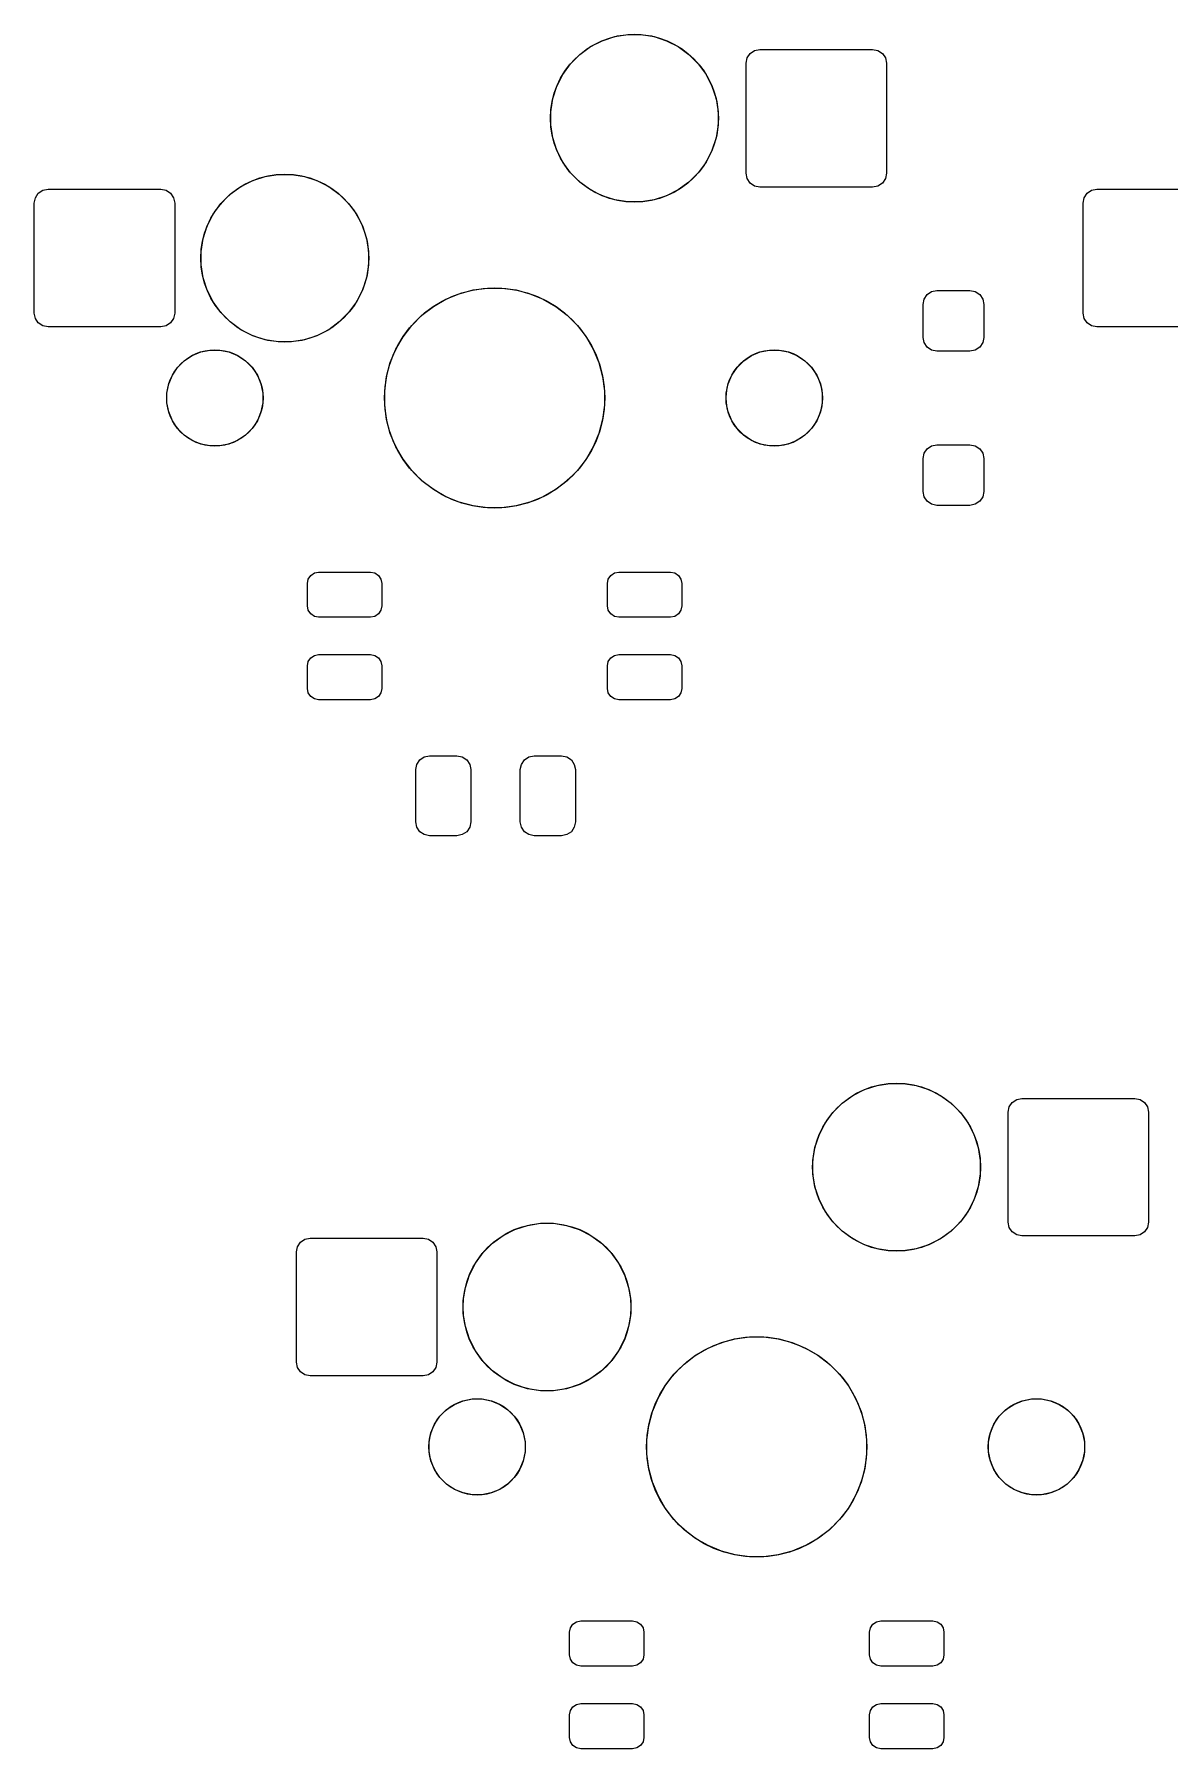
# Model space of a CAD drawing. Header units: millimetres. Extents: x 21 to 415, y -164 to -17.
# Drawn here: x 49.3 to 69.93, y -122.66 to -91.53 of the extents above; entities that cross this region are included whole.
import ezdxf

# ---------------------------------------------------------------- set-up
doc = ezdxf.new("R2010")
doc.units = ezdxf.units.MM
doc.layers.add('B.Mask', color=4, linetype='CONTINUOUS', true_color=0x02ffee)

msp = doc.modelspace()

# ---------------------------------------------------------------- linework, layer by layer
at = {"layer": 'B.Mask', "linetype": 'CONTINUOUS'}
for p, q in [((59.848371, -91.569011), (60.084725, -91.531576)), ((60.084725, -91.531576), (60.324025, -91.531576)), ((60.324025, -91.531576), (60.560379, -91.569011)), ((59.213967, -91.892256), (59.407565, -91.751599)), ((59.407565, -91.751599), (59.620783, -91.642959)), ((59.620783, -91.642959), (59.848371, -91.569011)), ((60.560379, -91.569011), (60.787967, -91.642959)), ((60.787967, -91.642959), (61.001185, -91.751599)), ((61.001185, -91.751599), (61.194783, -91.892256)), ((62.304598, -91.875098), (62.385704, -91.820905)), ((62.385704, -91.820905), (62.481375, -91.801875)), ((62.481375, -91.801875), (64.531375, -91.801875)), ((64.531375, -91.801875), (64.627046, -91.820905)), ((64.627046, -91.820905), (64.708152, -91.875098)), ((58.904099, -92.255065), (59.044756, -92.061467)), ((59.044756, -92.061467), (59.213967, -91.892256)), ((61.194783, -91.892256), (61.363994, -92.061467)), ((61.363994, -92.061467), (61.504651, -92.255065)), ((62.231375, -92.051875), (62.250405, -91.956204)), ((62.231375, -94.051875), (62.231375, -92.051875)), ((62.250405, -91.956204), (62.304598, -91.875098)), ((64.708152, -91.875098), (64.762345, -91.956204)), ((64.762345, -91.956204), (64.781375, -92.051875)), ((64.781375, -92.051875), (64.781375, -94.051875)), ((58.721511, -92.695871), (58.795459, -92.468283)), ((58.795459, -92.468283), (58.904099, -92.255065)), ((61.504651, -92.255065), (61.613291, -92.468283)), ((61.613291, -92.468283), (61.687239, -92.695871)), ((58.684076, -92.932225), (58.721511, -92.695871)), ((61.687239, -92.695871), (61.724674, -92.932225)), ((58.684076, -93.171525), (58.684076, -92.932225)), ((61.724674, -92.932225), (61.724674, -93.171525)), ((58.721511, -93.407879), (58.684076, -93.171525)), ((58.795459, -93.635467), (58.721511, -93.407879)), ((61.687239, -93.407879), (61.613291, -93.635467)), ((61.724674, -93.171525), (61.687239, -93.407879)), ((58.904099, -93.848685), (58.795459, -93.635467)), ((61.613291, -93.635467), (61.504651, -93.848685)), ((59.044756, -94.042283), (58.904099, -93.848685)), ((61.504651, -93.848685), (61.363994, -94.042283)), ((49.458704, -94.360905), (49.554375, -94.341875)), ((49.554375, -94.341875), (51.604375, -94.341875)), ((51.604375, -94.341875), (51.700046, -94.360905)), ((52.863967, -94.432256), (53.057565, -94.291599)), ((53.057565, -94.291599), (53.270783, -94.182959)), ((53.270783, -94.182959), (53.498371, -94.109011)), ((53.498371, -94.109011), (53.734725, -94.071576)), ((53.734725, -94.071576), (53.974025, -94.071576)), ((53.974025, -94.071576), (54.210379, -94.109011)), ((54.210379, -94.109011), (54.437967, -94.182959)), ((54.437967, -94.182959), (54.651185, -94.291599)), ((54.651185, -94.291599), (54.844783, -94.432256)), ((59.213967, -94.211494), (59.044756, -94.042283)), ((59.407565, -94.352151), (59.213967, -94.211494)), ((61.194783, -94.211494), (61.001185, -94.352151)), ((61.363994, -94.042283), (61.194783, -94.211494)), ((62.250405, -94.147546), (62.231375, -94.051875)), ((62.304598, -94.228652), (62.250405, -94.147546)), ((62.385704, -94.282845), (62.304598, -94.228652)), ((62.481375, -94.301875), (62.385704, -94.282845)), ((64.531375, -94.301875), (62.481375, -94.301875)), ((64.627046, -94.282845), (64.531375, -94.301875)), ((64.708152, -94.228652), (64.627046, -94.282845)), ((64.762345, -94.147546), (64.708152, -94.228652)), ((64.781375, -94.051875), (64.762345, -94.147546)), ((68.508704, -94.360905), (68.604375, -94.341875)), ((68.604375, -94.341875), (70.654375, -94.341875)), ((49.304375, -94.591875), (49.323405, -94.496204)), ((49.304375, -96.591875), (49.304375, -94.591875)), ((49.323405, -94.496204), (49.377598, -94.415098)), ((49.377598, -94.415098), (49.458704, -94.360905)), ((51.700046, -94.360905), (51.781152, -94.415098)), ((51.781152, -94.415098), (51.835345, -94.496204)), ((51.835345, -94.496204), (51.854375, -94.591875)), ((51.854375, -94.591875), (51.854375, -96.591875)), ((52.554099, -94.795065), (52.694756, -94.601467)), ((52.694756, -94.601467), (52.863967, -94.432256)), ((54.844783, -94.432256), (55.013994, -94.601467)), ((55.013994, -94.601467), (55.154651, -94.795065)), ((59.620783, -94.460791), (59.407565, -94.352151)), ((59.848371, -94.534739), (59.620783, -94.460791)), ((60.084725, -94.572174), (59.848371, -94.534739)), ((60.324025, -94.572174), (60.084725, -94.572174)), ((60.560379, -94.534739), (60.324025, -94.572174)), ((60.787967, -94.460791), (60.560379, -94.534739)), ((61.001185, -94.352151), (60.787967, -94.460791)), ((68.354375, -94.591875), (68.373405, -94.496204)), ((68.354375, -96.591875), (68.354375, -94.591875)), ((68.373405, -94.496204), (68.427598, -94.415098)), ((68.427598, -94.415098), (68.508704, -94.360905)), ((52.445459, -95.008283), (52.554099, -94.795065)), ((55.154651, -94.795065), (55.263291, -95.008283)), ((52.334076, -95.472225), (52.371511, -95.235871)), ((52.371511, -95.235871), (52.445459, -95.008283)), ((55.263291, -95.008283), (55.337239, -95.235871)), ((55.337239, -95.235871), (55.374674, -95.472225)), ((52.334076, -95.711525), (52.334076, -95.472225)), ((55.374674, -95.472225), (55.374674, -95.711525)), ((52.371511, -95.947879), (52.334076, -95.711525)), ((55.374674, -95.711525), (55.337239, -95.947879)), ((52.445459, -96.175467), (52.371511, -95.947879)), ((52.554099, -96.388685), (52.445459, -96.175467)), ((55.263291, -96.175467), (55.154651, -96.388685)), ((55.337239, -95.947879), (55.263291, -96.175467)), ((57.021496, -96.238015), (57.274194, -96.170304)), ((57.274194, -96.170304), (57.533569, -96.136157)), ((57.533569, -96.136157), (57.795181, -96.136157)), ((57.795181, -96.136157), (58.054556, -96.170304)), ((58.054556, -96.170304), (58.307254, -96.238015)), ((65.521973, -96.255098), (65.603079, -96.200905)), ((65.603079, -96.200905), (65.69875, -96.181875)), ((65.69875, -96.181875), (66.29875, -96.181875)), ((66.29875, -96.181875), (66.394421, -96.200905)), ((66.394421, -96.200905), (66.475527, -96.255098)), ((52.694756, -96.582283), (52.554099, -96.388685)), ((55.154651, -96.388685), (55.013994, -96.582283)), ((56.345683, -96.628195), (56.553235, -96.468936)), ((56.553235, -96.468936), (56.779798, -96.33813)), ((56.779798, -96.33813), (57.021496, -96.238015)), ((58.307254, -96.238015), (58.548952, -96.33813)), ((58.548952, -96.33813), (58.775515, -96.468936)), ((58.775515, -96.468936), (58.983067, -96.628195)), ((65.44875, -96.431875), (65.46778, -96.336204)), ((65.44875, -97.031875), (65.44875, -96.431875)), ((65.46778, -96.336204), (65.521973, -96.255098)), ((66.475527, -96.255098), (66.52972, -96.336204)), ((66.52972, -96.336204), (66.54875, -96.431875)), ((66.54875, -96.431875), (66.54875, -97.031875)), ((49.323405, -96.687546), (49.304375, -96.591875)), ((49.377598, -96.768652), (49.323405, -96.687546)), ((49.458704, -96.822845), (49.377598, -96.768652)), ((49.554375, -96.841875), (49.458704, -96.822845)), ((51.700046, -96.822845), (51.604375, -96.841875)), ((51.781152, -96.768652), (51.700046, -96.822845)), ((51.835345, -96.687546), (51.781152, -96.768652)), ((51.854375, -96.591875), (51.835345, -96.687546)), ((52.863967, -96.751494), (52.694756, -96.582283)), ((53.057565, -96.892151), (52.863967, -96.751494)), ((54.844783, -96.751494), (54.651185, -96.892151)), ((55.013994, -96.582283), (54.844783, -96.751494)), ((56.001436, -97.020735), (56.160695, -96.813183)), ((56.160695, -96.813183), (56.345683, -96.628195)), ((58.983067, -96.628195), (59.168055, -96.813183)), ((59.168055, -96.813183), (59.327314, -97.020735)), ((68.373405, -96.687546), (68.354375, -96.591875)), ((68.427598, -96.768652), (68.373405, -96.687546)), ((68.508704, -96.822845), (68.427598, -96.768652)), ((68.604375, -96.841875), (68.508704, -96.822845)), ((51.604375, -96.841875), (49.554375, -96.841875)), ((53.270783, -97.000791), (53.057565, -96.892151)), ((53.498371, -97.074739), (53.270783, -97.000791)), ((53.734725, -97.112174), (53.498371, -97.074739)), ((53.974025, -97.112174), (53.734725, -97.112174)), ((54.210379, -97.074739), (53.974025, -97.112174)), ((54.437967, -97.000791), (54.210379, -97.074739)), ((54.651185, -96.892151), (54.437967, -97.000791)), ((55.87063, -97.247298), (56.001436, -97.020735)), ((59.327314, -97.020735), (59.45812, -97.247298)), ((65.46778, -97.127546), (65.44875, -97.031875)), ((65.521973, -97.208652), (65.46778, -97.127546)), ((66.52972, -97.127546), (66.475527, -97.208652)), ((66.54875, -97.031875), (66.52972, -97.127546)), ((70.654375, -96.841875), (68.604375, -96.841875)), ((51.907991, -97.576781), (52.029281, -97.455491)), ((52.029281, -97.455491), (52.171903, -97.360194)), ((52.171903, -97.360194), (52.330376, -97.294552)), ((52.330376, -97.294552), (52.49861, -97.261088)), ((52.49861, -97.261088), (52.67014, -97.261088)), ((52.67014, -97.261088), (52.838374, -97.294552)), ((52.838374, -97.294552), (52.996847, -97.360194)), ((52.996847, -97.360194), (53.139469, -97.455491)), ((53.139469, -97.455491), (53.260759, -97.576781)), ((55.770515, -97.488996), (55.87063, -97.247298)), ((59.45812, -97.247298), (59.558235, -97.488996)), ((62.067991, -97.576781), (62.189281, -97.455491)), ((62.189281, -97.455491), (62.331903, -97.360194)), ((62.331903, -97.360194), (62.490376, -97.294552)), ((62.490376, -97.294552), (62.65861, -97.261088)), ((62.65861, -97.261088), (62.83014, -97.261088)), ((62.83014, -97.261088), (62.998374, -97.294552)), ((62.998374, -97.294552), (63.156847, -97.360194)), ((63.156847, -97.360194), (63.299469, -97.455491)), ((63.299469, -97.455491), (63.420759, -97.576781)), ((65.603079, -97.262845), (65.521973, -97.208652)), ((65.69875, -97.281875), (65.603079, -97.262845)), ((66.29875, -97.281875), (65.69875, -97.281875)), ((66.394421, -97.262845), (66.29875, -97.281875)), ((66.475527, -97.208652), (66.394421, -97.262845)), ((51.747052, -97.877876), (51.812694, -97.719403)), ((51.812694, -97.719403), (51.907991, -97.576781)), ((53.260759, -97.576781), (53.356056, -97.719403)), ((53.356056, -97.719403), (53.421698, -97.877876)), ((55.668657, -98.001069), (55.702804, -97.741694)), ((55.702804, -97.741694), (55.770515, -97.488996)), ((59.558235, -97.488996), (59.625946, -97.741694)), ((59.625946, -97.741694), (59.660093, -98.001069)), ((61.907052, -97.877876), (61.972694, -97.719403)), ((61.972694, -97.719403), (62.067991, -97.576781)), ((63.420759, -97.576781), (63.516056, -97.719403)), ((63.516056, -97.719403), (63.581698, -97.877876)), ((51.713588, -98.04611), (51.747052, -97.877876)), ((51.713588, -98.21764), (51.713588, -98.04611)), ((53.421698, -97.877876), (53.455162, -98.04611)), ((53.455162, -98.04611), (53.455162, -98.21764)), ((55.668657, -98.262681), (55.668657, -98.001069)), ((59.660093, -98.001069), (59.660093, -98.262681)), ((61.873588, -98.04611), (61.907052, -97.877876)), ((61.873588, -98.21764), (61.873588, -98.04611)), ((63.581698, -97.877876), (63.615162, -98.04611)), ((63.615162, -98.04611), (63.615162, -98.21764)), ((51.747052, -98.385874), (51.713588, -98.21764)), ((51.812694, -98.544347), (51.747052, -98.385874)), ((53.421698, -98.385874), (53.356056, -98.544347)), ((53.455162, -98.21764), (53.421698, -98.385874)), ((55.702804, -98.522056), (55.668657, -98.262681)), ((59.660093, -98.262681), (59.625946, -98.522056)), ((61.907052, -98.385874), (61.873588, -98.21764)), ((61.972694, -98.544347), (61.907052, -98.385874)), ((63.581698, -98.385874), (63.516056, -98.544347)), ((63.615162, -98.21764), (63.581698, -98.385874)), ((51.907991, -98.686969), (51.812694, -98.544347)), ((52.029281, -98.808259), (51.907991, -98.686969)), ((53.260759, -98.686969), (53.139469, -98.808259)), ((53.356056, -98.544347), (53.260759, -98.686969)), ((55.770515, -98.774754), (55.702804, -98.522056)), ((59.625946, -98.522056), (59.558235, -98.774754)), ((62.067991, -98.686969), (61.972694, -98.544347)), ((62.189281, -98.808259), (62.067991, -98.686969)), ((63.420759, -98.686969), (63.299469, -98.808259)), ((63.516056, -98.544347), (63.420759, -98.686969)), ((52.171903, -98.903556), (52.029281, -98.808259)), ((52.330376, -98.969198), (52.171903, -98.903556)), ((52.49861, -99.002662), (52.330376, -98.969198)), ((52.67014, -99.002662), (52.49861, -99.002662)), ((52.838374, -98.969198), (52.67014, -99.002662)), ((52.996847, -98.903556), (52.838374, -98.969198)), ((53.139469, -98.808259), (52.996847, -98.903556)), ((55.87063, -99.016452), (55.770515, -98.774754)), ((59.558235, -98.774754), (59.45812, -99.016452)), ((62.331903, -98.903556), (62.189281, -98.808259)), ((62.490376, -98.969198), (62.331903, -98.903556)), ((62.65861, -99.002662), (62.490376, -98.969198)), ((62.83014, -99.002662), (62.65861, -99.002662)), ((62.998374, -98.969198), (62.83014, -99.002662)), ((63.156847, -98.903556), (62.998374, -98.969198)), ((63.299469, -98.808259), (63.156847, -98.903556)), ((65.521973, -99.055098), (65.603079, -99.000905)), ((65.603079, -99.000905), (65.69875, -98.981875)), ((65.69875, -98.981875), (66.29875, -98.981875)), ((66.29875, -98.981875), (66.394421, -99.000905)), ((66.394421, -99.000905), (66.475527, -99.055098)), ((56.001436, -99.243015), (55.87063, -99.016452)), ((56.160695, -99.450567), (56.001436, -99.243015)), ((59.327314, -99.243015), (59.168055, -99.450567)), ((59.45812, -99.016452), (59.327314, -99.243015)), ((65.44875, -99.231875), (65.46778, -99.136204)), ((65.44875, -99.831875), (65.44875, -99.231875)), ((65.46778, -99.136204), (65.521973, -99.055098)), ((66.475527, -99.055098), (66.52972, -99.136204)), ((66.52972, -99.136204), (66.54875, -99.231875)), ((66.54875, -99.231875), (66.54875, -99.831875)), ((56.345683, -99.635555), (56.160695, -99.450567)), ((56.553235, -99.794814), (56.345683, -99.635555)), ((58.983067, -99.635555), (58.775515, -99.794814)), ((59.168055, -99.450567), (58.983067, -99.635555)), ((56.779798, -99.92562), (56.553235, -99.794814)), ((57.021496, -100.025735), (56.779798, -99.92562)), ((58.548952, -99.92562), (58.307254, -100.025735)), ((58.775515, -99.794814), (58.548952, -99.92562)), ((65.46778, -99.927546), (65.44875, -99.831875)), ((65.521973, -100.008652), (65.46778, -99.927546)), ((66.52972, -99.927546), (66.475527, -100.008652)), ((66.54875, -99.831875), (66.52972, -99.927546)), ((57.274194, -100.093446), (57.021496, -100.025735)), ((57.533569, -100.127593), (57.274194, -100.093446)), ((57.795181, -100.127593), (57.533569, -100.127593)), ((58.054556, -100.093446), (57.795181, -100.127593)), ((58.307254, -100.025735), (58.054556, -100.093446)), ((65.603079, -100.062845), (65.521973, -100.008652)), ((65.69875, -100.081875), (65.603079, -100.062845)), ((66.29875, -100.081875), (65.69875, -100.081875)), ((66.394421, -100.062845), (66.29875, -100.081875)), ((66.475527, -100.008652), (66.394421, -100.062845)), ((54.264375, -101.49875), (54.27998, -101.4203)), ((54.264375, -101.90875), (54.264375, -101.49875)), ((54.27998, -101.4203), (54.324418, -101.353793)), ((54.324418, -101.353793), (54.390925, -101.309355)), ((54.390925, -101.309355), (54.469375, -101.29375)), ((54.469375, -101.29375), (55.409375, -101.29375)), ((55.409375, -101.29375), (55.487825, -101.309355)), ((55.487825, -101.309355), (55.554332, -101.353793)), ((55.554332, -101.353793), (55.59877, -101.4203)), ((55.59877, -101.4203), (55.614375, -101.49875)), ((55.614375, -101.49875), (55.614375, -101.90875)), ((59.714375, -101.49875), (59.72998, -101.4203)), ((59.714375, -101.90875), (59.714375, -101.49875)), ((59.72998, -101.4203), (59.774418, -101.353793)), ((59.774418, -101.353793), (59.840925, -101.309355)), ((59.840925, -101.309355), (59.919375, -101.29375)), ((59.919375, -101.29375), (60.859375, -101.29375)), ((60.859375, -101.29375), (60.937825, -101.309355)), ((60.937825, -101.309355), (61.004332, -101.353793)), ((61.004332, -101.353793), (61.04877, -101.4203)), ((61.04877, -101.4203), (61.064375, -101.49875)), ((61.064375, -101.49875), (61.064375, -101.90875)), ((54.27998, -101.9872), (54.264375, -101.90875)), ((54.324418, -102.053707), (54.27998, -101.9872)), ((54.390925, -102.098145), (54.324418, -102.053707)), ((54.469375, -102.11375), (54.390925, -102.098145)), ((55.409375, -102.11375), (54.469375, -102.11375)), ((55.487825, -102.098145), (55.409375, -102.11375)), ((55.554332, -102.053707), (55.487825, -102.098145)), ((55.59877, -101.9872), (55.554332, -102.053707)), ((55.614375, -101.90875), (55.59877, -101.9872)), ((59.72998, -101.9872), (59.714375, -101.90875)), ((59.774418, -102.053707), (59.72998, -101.9872)), ((59.840925, -102.098145), (59.774418, -102.053707)), ((59.919375, -102.11375), (59.840925, -102.098145)), ((60.859375, -102.11375), (59.919375, -102.11375)), ((60.937825, -102.098145), (60.859375, -102.11375)), ((61.004332, -102.053707), (60.937825, -102.098145)), ((61.04877, -101.9872), (61.004332, -102.053707)), ((61.064375, -101.90875), (61.04877, -101.9872)), ((54.264375, -102.99875), (54.27998, -102.9203)), ((54.264375, -103.40875), (54.264375, -102.99875)), ((54.27998, -102.9203), (54.324418, -102.853793)), ((54.324418, -102.853793), (54.390925, -102.809355)), ((54.390925, -102.809355), (54.469375, -102.79375)), ((54.469375, -102.79375), (55.409375, -102.79375)), ((55.409375, -102.79375), (55.487825, -102.809355)), ((55.487825, -102.809355), (55.554332, -102.853793)), ((55.554332, -102.853793), (55.59877, -102.9203)), ((55.59877, -102.9203), (55.614375, -102.99875)), ((55.614375, -102.99875), (55.614375, -103.40875)), ((59.714375, -102.99875), (59.72998, -102.9203)), ((59.714375, -103.40875), (59.714375, -102.99875)), ((59.72998, -102.9203), (59.774418, -102.853793)), ((59.774418, -102.853793), (59.840925, -102.809355)), ((59.840925, -102.809355), (59.919375, -102.79375)), ((59.919375, -102.79375), (60.859375, -102.79375)), ((60.859375, -102.79375), (60.937825, -102.809355)), ((60.937825, -102.809355), (61.004332, -102.853793)), ((61.004332, -102.853793), (61.04877, -102.9203)), ((61.04877, -102.9203), (61.064375, -102.99875)), ((61.064375, -102.99875), (61.064375, -103.40875)), ((54.27998, -103.4872), (54.264375, -103.40875)), ((54.324418, -103.553707), (54.27998, -103.4872)), ((54.390925, -103.598145), (54.324418, -103.553707)), ((54.469375, -103.61375), (54.390925, -103.598145)), ((55.409375, -103.61375), (54.469375, -103.61375)), ((55.487825, -103.598145), (55.409375, -103.61375)), ((55.554332, -103.553707), (55.487825, -103.598145)), ((55.59877, -103.4872), (55.554332, -103.553707)), ((55.614375, -103.40875), (55.59877, -103.4872)), ((59.72998, -103.4872), (59.714375, -103.40875)), ((59.774418, -103.553707), (59.72998, -103.4872)), ((59.840925, -103.598145), (59.774418, -103.553707)), ((59.919375, -103.61375), (59.840925, -103.598145)), ((60.859375, -103.61375), (59.919375, -103.61375)), ((60.937825, -103.598145), (60.859375, -103.61375)), ((61.004332, -103.553707), (60.937825, -103.598145)), ((61.04877, -103.4872), (61.004332, -103.553707)), ((61.064375, -103.40875), (61.04877, -103.4872)), ((56.231875, -104.881875), (56.250905, -104.786204)), ((56.231875, -105.831875), (56.231875, -104.881875)), ((56.250905, -104.786204), (56.305098, -104.705098)), ((56.305098, -104.705098), (56.386204, -104.650905)), ((56.386204, -104.650905), (56.481875, -104.631875)), ((56.481875, -104.631875), (56.981875, -104.631875)), ((56.981875, -104.631875), (57.077546, -104.650905)), ((57.077546, -104.650905), (57.158652, -104.705098)), ((57.158652, -104.705098), (57.212845, -104.786204)), ((57.212845, -104.786204), (57.231875, -104.881875)), ((57.231875, -104.881875), (57.231875, -105.831875)), ((58.131875, -104.881875), (58.150905, -104.786204)), ((58.131875, -105.831875), (58.131875, -104.881875)), ((58.150905, -104.786204), (58.205098, -104.705098)), ((58.205098, -104.705098), (58.286204, -104.650905)), ((58.286204, -104.650905), (58.381875, -104.631875)), ((58.381875, -104.631875), (58.881875, -104.631875)), ((58.881875, -104.631875), (58.977546, -104.650905)), ((58.977546, -104.650905), (59.058652, -104.705098)), ((59.058652, -104.705098), (59.112845, -104.786204)), ((59.112845, -104.786204), (59.131875, -104.881875)), ((59.131875, -104.881875), (59.131875, -105.831875)), ((56.250905, -105.927546), (56.231875, -105.831875)), ((57.231875, -105.831875), (57.212845, -105.927546)), ((58.150905, -105.927546), (58.131875, -105.831875)), ((59.131875, -105.831875), (59.112845, -105.927546)), ((56.305098, -106.008652), (56.250905, -105.927546)), ((56.386204, -106.062845), (56.305098, -106.008652)), ((56.481875, -106.081875), (56.386204, -106.062845)), ((56.981875, -106.081875), (56.481875, -106.081875)), ((57.077546, -106.062845), (56.981875, -106.081875)), ((57.158652, -106.008652), (57.077546, -106.062845)), ((57.212845, -105.927546), (57.158652, -106.008652)), ((58.205098, -106.008652), (58.150905, -105.927546)), ((58.286204, -106.062845), (58.205098, -106.008652)), ((58.381875, -106.081875), (58.286204, -106.062845)), ((58.881875, -106.081875), (58.381875, -106.081875)), ((58.977546, -106.062845), (58.881875, -106.081875)), ((59.058652, -106.008652), (58.977546, -106.062845)), ((59.112845, -105.927546), (59.058652, -106.008652)), ((63.976467, -110.942256), (64.170065, -110.801599)), ((64.170065, -110.801599), (64.383283, -110.692959)), ((64.383283, -110.692959), (64.610871, -110.619011)), ((64.610871, -110.619011), (64.847225, -110.581576)), ((64.847225, -110.581576), (65.086525, -110.581576)), ((65.086525, -110.581576), (65.322879, -110.619011)), ((65.322879, -110.619011), (65.550467, -110.692959)), ((65.550467, -110.692959), (65.763685, -110.801599)), ((65.763685, -110.801599), (65.957283, -110.942256)), ((63.666599, -111.305065), (63.807256, -111.111467)), ((63.807256, -111.111467), (63.976467, -110.942256)), ((65.957283, -110.942256), (66.126494, -111.111467)), ((66.126494, -111.111467), (66.267151, -111.305065)), ((66.993875, -111.101875), (67.012905, -111.006204)), ((66.993875, -113.101875), (66.993875, -111.101875)), ((67.012905, -111.006204), (67.067098, -110.925098)), ((67.067098, -110.925098), (67.148204, -110.870905)), ((67.148204, -110.870905), (67.243875, -110.851875)), ((67.243875, -110.851875), (69.293875, -110.851875)), ((69.293875, -110.851875), (69.389546, -110.870905)), ((69.389546, -110.870905), (69.470652, -110.925098)), ((69.470652, -110.925098), (69.524845, -111.006204)), ((69.524845, -111.006204), (69.543875, -111.101875)), ((69.543875, -111.101875), (69.543875, -113.101875)), ((63.557959, -111.518283), (63.666599, -111.305065)), ((66.267151, -111.305065), (66.375791, -111.518283)), ((63.446576, -111.982225), (63.484011, -111.745871)), ((63.484011, -111.745871), (63.557959, -111.518283)), ((66.375791, -111.518283), (66.449739, -111.745871)), ((66.449739, -111.745871), (66.487174, -111.982225)), ((63.446576, -112.221525), (63.446576, -111.982225)), ((66.487174, -111.982225), (66.487174, -112.221525)), ((63.484011, -112.457879), (63.446576, -112.221525)), ((66.487174, -112.221525), (66.449739, -112.457879)), ((63.557959, -112.685467), (63.484011, -112.457879)), ((63.666599, -112.898685), (63.557959, -112.685467)), ((66.375791, -112.685467), (66.267151, -112.898685)), ((66.449739, -112.457879), (66.375791, -112.685467)), ((63.807256, -113.092283), (63.666599, -112.898685)), ((66.267151, -112.898685), (66.126494, -113.092283)), ((57.820065, -113.341599), (58.033283, -113.232959)), ((58.033283, -113.232959), (58.260871, -113.159011)), ((58.260871, -113.159011), (58.497225, -113.121576)), ((58.497225, -113.121576), (58.736525, -113.121576)), ((58.736525, -113.121576), (58.972879, -113.159011)), ((58.972879, -113.159011), (59.200467, -113.232959)), ((59.200467, -113.232959), (59.413685, -113.341599)), ((63.976467, -113.261494), (63.807256, -113.092283)), ((64.170065, -113.402151), (63.976467, -113.261494)), ((65.957283, -113.261494), (65.763685, -113.402151)), ((66.126494, -113.092283), (65.957283, -113.261494)), ((67.012905, -113.197546), (66.993875, -113.101875)), ((67.067098, -113.278652), (67.012905, -113.197546)), ((67.148204, -113.332845), (67.067098, -113.278652)), ((67.243875, -113.351875), (67.148204, -113.332845)), ((69.389546, -113.332845), (69.293875, -113.351875)), ((69.470652, -113.278652), (69.389546, -113.332845)), ((69.524845, -113.197546), (69.470652, -113.278652)), ((69.543875, -113.101875), (69.524845, -113.197546)), ((54.066875, -113.641875), (54.085905, -113.546204)), ((54.066875, -115.641875), (54.066875, -113.641875)), ((54.085905, -113.546204), (54.140098, -113.465098)), ((54.140098, -113.465098), (54.221204, -113.410905)), ((54.221204, -113.410905), (54.316875, -113.391875)), ((54.316875, -113.391875), (56.366875, -113.391875)), ((56.366875, -113.391875), (56.462546, -113.410905)), ((56.462546, -113.410905), (56.543652, -113.465098)), ((56.543652, -113.465098), (56.597845, -113.546204)), ((56.597845, -113.546204), (56.616875, -113.641875)), ((56.616875, -113.641875), (56.616875, -115.641875)), ((57.457256, -113.651467), (57.626467, -113.482256)), ((57.626467, -113.482256), (57.820065, -113.341599)), ((59.413685, -113.341599), (59.607283, -113.482256)), ((59.607283, -113.482256), (59.776494, -113.651467)), ((64.383283, -113.510791), (64.170065, -113.402151)), ((64.610871, -113.584739), (64.383283, -113.510791)), ((64.847225, -113.622174), (64.610871, -113.584739)), ((65.086525, -113.622174), (64.847225, -113.622174)), ((65.322879, -113.584739), (65.086525, -113.622174)), ((65.550467, -113.510791), (65.322879, -113.584739)), ((65.763685, -113.402151), (65.550467, -113.510791)), ((69.293875, -113.351875), (67.243875, -113.351875)), ((57.207959, -114.058283), (57.316599, -113.845065)), ((57.316599, -113.845065), (57.457256, -113.651467)), ((59.776494, -113.651467), (59.917151, -113.845065)), ((59.917151, -113.845065), (60.025791, -114.058283)), ((57.134011, -114.285871), (57.207959, -114.058283)), ((60.025791, -114.058283), (60.099739, -114.285871)), ((57.096576, -114.522225), (57.134011, -114.285871)), ((57.096576, -114.761525), (57.096576, -114.522225)), ((60.099739, -114.285871), (60.137174, -114.522225)), ((60.137174, -114.522225), (60.137174, -114.761525)), ((57.134011, -114.997879), (57.096576, -114.761525)), ((60.137174, -114.761525), (60.099739, -114.997879)), ((57.207959, -115.225467), (57.134011, -114.997879)), ((60.099739, -114.997879), (60.025791, -115.225467)), ((62.036694, -115.220304), (62.296069, -115.186157)), ((62.296069, -115.186157), (62.557681, -115.186157)), ((62.557681, -115.186157), (62.817056, -115.220304)), ((57.316599, -115.438685), (57.207959, -115.225467)), ((57.457256, -115.632283), (57.316599, -115.438685)), ((59.917151, -115.438685), (59.776494, -115.632283)), ((60.025791, -115.225467), (59.917151, -115.438685)), ((61.315735, -115.518936), (61.542298, -115.38813)), ((61.542298, -115.38813), (61.783996, -115.288015)), ((61.783996, -115.288015), (62.036694, -115.220304)), ((62.817056, -115.220304), (63.069754, -115.288015)), ((63.069754, -115.288015), (63.311452, -115.38813)), ((63.311452, -115.38813), (63.538015, -115.518936)), ((54.085905, -115.737546), (54.066875, -115.641875)), ((54.140098, -115.818652), (54.085905, -115.737546)), ((54.221204, -115.872845), (54.140098, -115.818652)), ((56.543652, -115.818652), (56.462546, -115.872845)), ((56.597845, -115.737546), (56.543652, -115.818652)), ((56.616875, -115.641875), (56.597845, -115.737546)), ((57.626467, -115.801494), (57.457256, -115.632283)), ((57.820065, -115.942151), (57.626467, -115.801494)), ((59.607283, -115.801494), (59.413685, -115.942151)), ((59.776494, -115.632283), (59.607283, -115.801494)), ((60.923195, -115.863183), (61.108183, -115.678195)), ((61.108183, -115.678195), (61.315735, -115.518936)), ((63.538015, -115.518936), (63.745567, -115.678195)), ((63.745567, -115.678195), (63.930555, -115.863183)), ((54.316875, -115.891875), (54.221204, -115.872845)), ((56.366875, -115.891875), (54.316875, -115.891875)), ((56.462546, -115.872845), (56.366875, -115.891875)), ((58.033283, -116.050791), (57.820065, -115.942151)), ((58.260871, -116.124739), (58.033283, -116.050791)), ((58.497225, -116.162174), (58.260871, -116.124739)), ((58.972879, -116.124739), (58.736525, -116.162174)), ((59.200467, -116.050791), (58.972879, -116.124739)), ((59.413685, -115.942151), (59.200467, -116.050791)), ((60.63313, -116.297298), (60.763936, -116.070735)), ((60.763936, -116.070735), (60.923195, -115.863183)), ((63.930555, -115.863183), (64.089814, -116.070735)), ((64.089814, -116.070735), (64.22062, -116.297298)), ((56.791781, -116.505491), (56.934403, -116.410194)), ((56.934403, -116.410194), (57.092876, -116.344552)), ((57.092876, -116.344552), (57.26111, -116.311088)), ((57.26111, -116.311088), (57.43264, -116.311088)), ((57.43264, -116.311088), (57.600874, -116.344552)), ((57.600874, -116.344552), (57.759347, -116.410194)), ((57.759347, -116.410194), (57.901969, -116.505491)), ((58.736525, -116.162174), (58.497225, -116.162174)), ((60.533015, -116.538996), (60.63313, -116.297298)), ((64.22062, -116.297298), (64.320735, -116.538996)), ((66.951781, -116.505491), (67.094403, -116.410194)), ((67.094403, -116.410194), (67.252876, -116.344552)), ((67.252876, -116.344552), (67.42111, -116.311088)), ((67.42111, -116.311088), (67.59264, -116.311088)), ((67.59264, -116.311088), (67.760874, -116.344552)), ((67.760874, -116.344552), (67.919347, -116.410194)), ((67.919347, -116.410194), (68.061969, -116.505491)), ((56.575194, -116.769403), (56.670491, -116.626781)), ((56.670491, -116.626781), (56.791781, -116.505491)), ((57.901969, -116.505491), (58.023259, -116.626781)), ((58.023259, -116.626781), (58.118556, -116.769403)), ((60.465304, -116.791694), (60.533015, -116.538996)), ((64.320735, -116.538996), (64.388446, -116.791694)), ((66.735194, -116.769403), (66.830491, -116.626781)), ((66.830491, -116.626781), (66.951781, -116.505491)), ((68.061969, -116.505491), (68.183259, -116.626781)), ((68.183259, -116.626781), (68.278556, -116.769403)), ((56.476088, -117.09611), (56.509552, -116.927876)), ((56.509552, -116.927876), (56.575194, -116.769403)), ((58.118556, -116.769403), (58.184198, -116.927876)), ((58.184198, -116.927876), (58.217662, -117.09611)), ((60.431157, -117.051069), (60.465304, -116.791694)), ((60.431157, -117.312681), (60.431157, -117.051069)), ((64.388446, -116.791694), (64.422593, -117.051069)), ((64.422593, -117.051069), (64.422593, -117.312681)), ((66.636088, -117.09611), (66.669552, -116.927876)), ((66.669552, -116.927876), (66.735194, -116.769403)), ((68.278556, -116.769403), (68.344198, -116.927876)), ((68.344198, -116.927876), (68.377662, -117.09611)), ((56.476088, -117.26764), (56.476088, -117.09611)), ((56.509552, -117.435874), (56.476088, -117.26764)), ((58.217662, -117.26764), (58.184198, -117.435874)), ((58.217662, -117.09611), (58.217662, -117.26764)), ((60.465304, -117.572056), (60.431157, -117.312681)), ((64.422593, -117.312681), (64.388446, -117.572056)), ((66.636088, -117.26764), (66.636088, -117.09611)), ((66.669552, -117.435874), (66.636088, -117.26764)), ((68.377662, -117.26764), (68.344198, -117.435874)), ((68.377662, -117.09611), (68.377662, -117.26764)), ((56.575194, -117.594347), (56.509552, -117.435874)), ((56.670491, -117.736969), (56.575194, -117.594347)), ((58.118556, -117.594347), (58.023259, -117.736969)), ((58.184198, -117.435874), (58.118556, -117.594347)), ((60.533015, -117.824754), (60.465304, -117.572056)), ((64.388446, -117.572056), (64.320735, -117.824754)), ((66.735194, -117.594347), (66.669552, -117.435874)), ((66.830491, -117.736969), (66.735194, -117.594347)), ((68.278556, -117.594347), (68.183259, -117.736969)), ((68.344198, -117.435874), (68.278556, -117.594347)), ((56.791781, -117.858259), (56.670491, -117.736969)), ((56.934403, -117.953556), (56.791781, -117.858259)), ((57.092876, -118.019198), (56.934403, -117.953556)), ((57.759347, -117.953556), (57.600874, -118.019198)), ((57.901969, -117.858259), (57.759347, -117.953556)), ((58.023259, -117.736969), (57.901969, -117.858259)), ((60.63313, -118.066452), (60.533015, -117.824754)), ((64.320735, -117.824754), (64.22062, -118.066452)), ((66.951781, -117.858259), (66.830491, -117.736969)), ((67.094403, -117.953556), (66.951781, -117.858259)), ((67.252876, -118.019198), (67.094403, -117.953556)), ((67.919347, -117.953556), (67.760874, -118.019198)), ((68.061969, -117.858259), (67.919347, -117.953556)), ((68.183259, -117.736969), (68.061969, -117.858259)), ((57.26111, -118.052662), (57.092876, -118.019198)), ((57.43264, -118.052662), (57.26111, -118.052662)), ((57.600874, -118.019198), (57.43264, -118.052662)), ((60.763936, -118.293015), (60.63313, -118.066452)), ((60.923195, -118.500567), (60.763936, -118.293015)), ((64.089814, -118.293015), (63.930555, -118.500567)), ((64.22062, -118.066452), (64.089814, -118.293015)), ((67.42111, -118.052662), (67.252876, -118.019198)), ((67.59264, -118.052662), (67.42111, -118.052662)), ((67.760874, -118.019198), (67.59264, -118.052662)), ((61.108183, -118.685555), (60.923195, -118.500567)), ((63.930555, -118.500567), (63.745567, -118.685555)), ((61.315735, -118.844814), (61.108183, -118.685555)), ((61.542298, -118.97562), (61.315735, -118.844814)), ((63.538015, -118.844814), (63.311452, -118.97562)), ((63.745567, -118.685555), (63.538015, -118.844814)), ((61.783996, -119.075735), (61.542298, -118.97562)), ((62.036694, -119.143446), (61.783996, -119.075735)), ((62.296069, -119.177593), (62.036694, -119.143446)), ((62.557681, -119.177593), (62.296069, -119.177593)), ((62.817056, -119.143446), (62.557681, -119.177593)), ((63.069754, -119.075735), (62.817056, -119.143446)), ((63.311452, -118.97562), (63.069754, -119.075735)), ((59.026875, -120.54875), (59.04248, -120.4703)), ((59.04248, -120.4703), (59.086918, -120.403793)), ((59.086918, -120.403793), (59.153425, -120.359355)), ((59.153425, -120.359355), (59.231875, -120.34375)), ((59.231875, -120.34375), (60.171875, -120.34375)), ((60.171875, -120.34375), (60.250325, -120.359355)), ((60.250325, -120.359355), (60.316832, -120.403793)), ((60.316832, -120.403793), (60.36127, -120.4703)), ((60.36127, -120.4703), (60.376875, -120.54875)), ((64.476875, -120.54875), (64.49248, -120.4703)), ((64.49248, -120.4703), (64.536918, -120.403793)), ((64.536918, -120.403793), (64.603425, -120.359355)), ((64.603425, -120.359355), (64.681875, -120.34375)), ((64.681875, -120.34375), (65.621875, -120.34375)), ((65.621875, -120.34375), (65.700325, -120.359355)), ((65.700325, -120.359355), (65.766832, -120.403793)), ((65.766832, -120.403793), (65.81127, -120.4703)), ((65.81127, -120.4703), (65.826875, -120.54875)), ((59.026875, -120.95875), (59.026875, -120.54875)), ((60.376875, -120.54875), (60.376875, -120.95875)), ((64.476875, -120.95875), (64.476875, -120.54875)), ((65.826875, -120.54875), (65.826875, -120.95875)), ((59.04248, -121.0372), (59.026875, -120.95875)), ((59.086918, -121.103707), (59.04248, -121.0372)), ((59.153425, -121.148145), (59.086918, -121.103707)), ((60.316832, -121.103707), (60.250325, -121.148145)), ((60.36127, -121.0372), (60.316832, -121.103707)), ((60.376875, -120.95875), (60.36127, -121.0372)), ((64.49248, -121.0372), (64.476875, -120.95875)), ((64.536918, -121.103707), (64.49248, -121.0372)), ((64.603425, -121.148145), (64.536918, -121.103707)), ((65.766832, -121.103707), (65.700325, -121.148145)), ((65.81127, -121.0372), (65.766832, -121.103707)), ((65.826875, -120.95875), (65.81127, -121.0372)), ((59.231875, -121.16375), (59.153425, -121.148145)), ((60.171875, -121.16375), (59.231875, -121.16375)), ((60.250325, -121.148145), (60.171875, -121.16375)), ((64.681875, -121.16375), (64.603425, -121.148145)), ((65.621875, -121.16375), (64.681875, -121.16375)), ((65.700325, -121.148145), (65.621875, -121.16375)), ((59.026875, -122.04875), (59.04248, -121.9703)), ((59.026875, -122.45875), (59.026875, -122.04875)), ((59.04248, -121.9703), (59.086918, -121.903793)), ((59.086918, -121.903793), (59.153425, -121.859355)), ((59.153425, -121.859355), (59.231875, -121.84375)), ((59.231875, -121.84375), (60.171875, -121.84375)), ((60.171875, -121.84375), (60.250325, -121.859355)), ((60.250325, -121.859355), (60.316832, -121.903793)), ((60.316832, -121.903793), (60.36127, -121.9703)), ((60.36127, -121.9703), (60.376875, -122.04875)), ((60.376875, -122.04875), (60.376875, -122.45875)), ((64.476875, -122.04875), (64.49248, -121.9703)), ((64.476875, -122.45875), (64.476875, -122.04875)), ((64.49248, -121.9703), (64.536918, -121.903793)), ((64.536918, -121.903793), (64.603425, -121.859355)), ((64.603425, -121.859355), (64.681875, -121.84375)), ((64.681875, -121.84375), (65.621875, -121.84375)), ((65.621875, -121.84375), (65.700325, -121.859355)), ((65.700325, -121.859355), (65.766832, -121.903793)), ((65.766832, -121.903793), (65.81127, -121.9703)), ((65.81127, -121.9703), (65.826875, -122.04875)), ((65.826875, -122.04875), (65.826875, -122.45875)), ((59.04248, -122.5372), (59.026875, -122.45875)), ((59.086918, -122.603707), (59.04248, -122.5372)), ((59.153425, -122.648145), (59.086918, -122.603707)), ((59.231875, -122.66375), (59.153425, -122.648145)), ((60.171875, -122.66375), (59.231875, -122.66375)), ((60.250325, -122.648145), (60.171875, -122.66375)), ((60.316832, -122.603707), (60.250325, -122.648145)), ((60.36127, -122.5372), (60.316832, -122.603707)), ((60.376875, -122.45875), (60.36127, -122.5372)), ((64.49248, -122.5372), (64.476875, -122.45875)), ((64.536918, -122.603707), (64.49248, -122.5372)), ((64.603425, -122.648145), (64.536918, -122.603707)), ((64.681875, -122.66375), (64.603425, -122.648145)), ((65.621875, -122.66375), (64.681875, -122.66375)), ((65.700325, -122.648145), (65.621875, -122.66375)), ((65.766832, -122.603707), (65.700325, -122.648145)), ((65.81127, -122.5372), (65.766832, -122.603707)), ((65.826875, -122.45875), (65.81127, -122.5372))]:
    msp.add_line(p, q, dxfattribs=at)
at = {"layer": 'B.Mask'}
for centre, radius in [((60.204375, -93.051875), 1.525), ((60.204375, -93.051875), 1.524999), ((53.854375, -95.591875), 1.525), ((53.854375, -95.591875), 1.524999), ((57.664375, -98.131875), 2), ((57.664375, -98.131875), 1.999999), ((52.584375, -98.131875), 0.875), ((52.584375, -98.131875), 0.874999), ((62.744375, -98.131875), 0.875), ((62.744375, -98.131875), 0.874999), ((64.966875, -112.101875), 1.525), ((64.966875, -112.101875), 1.524999), ((58.616875, -114.641875), 1.525), ((58.616875, -114.641875), 1.524999), ((62.426875, -117.181875), 2), ((62.426875, -117.181875), 1.999999), ((57.346875, -117.181875), 0.875), ((57.346875, -117.181875), 0.874999), ((67.506875, -117.181875), 0.875), ((67.506875, -117.181875), 0.874999)]:
    msp.add_circle(centre, radius, dxfattribs=at)

doc.saveas('drawing.dxf')
